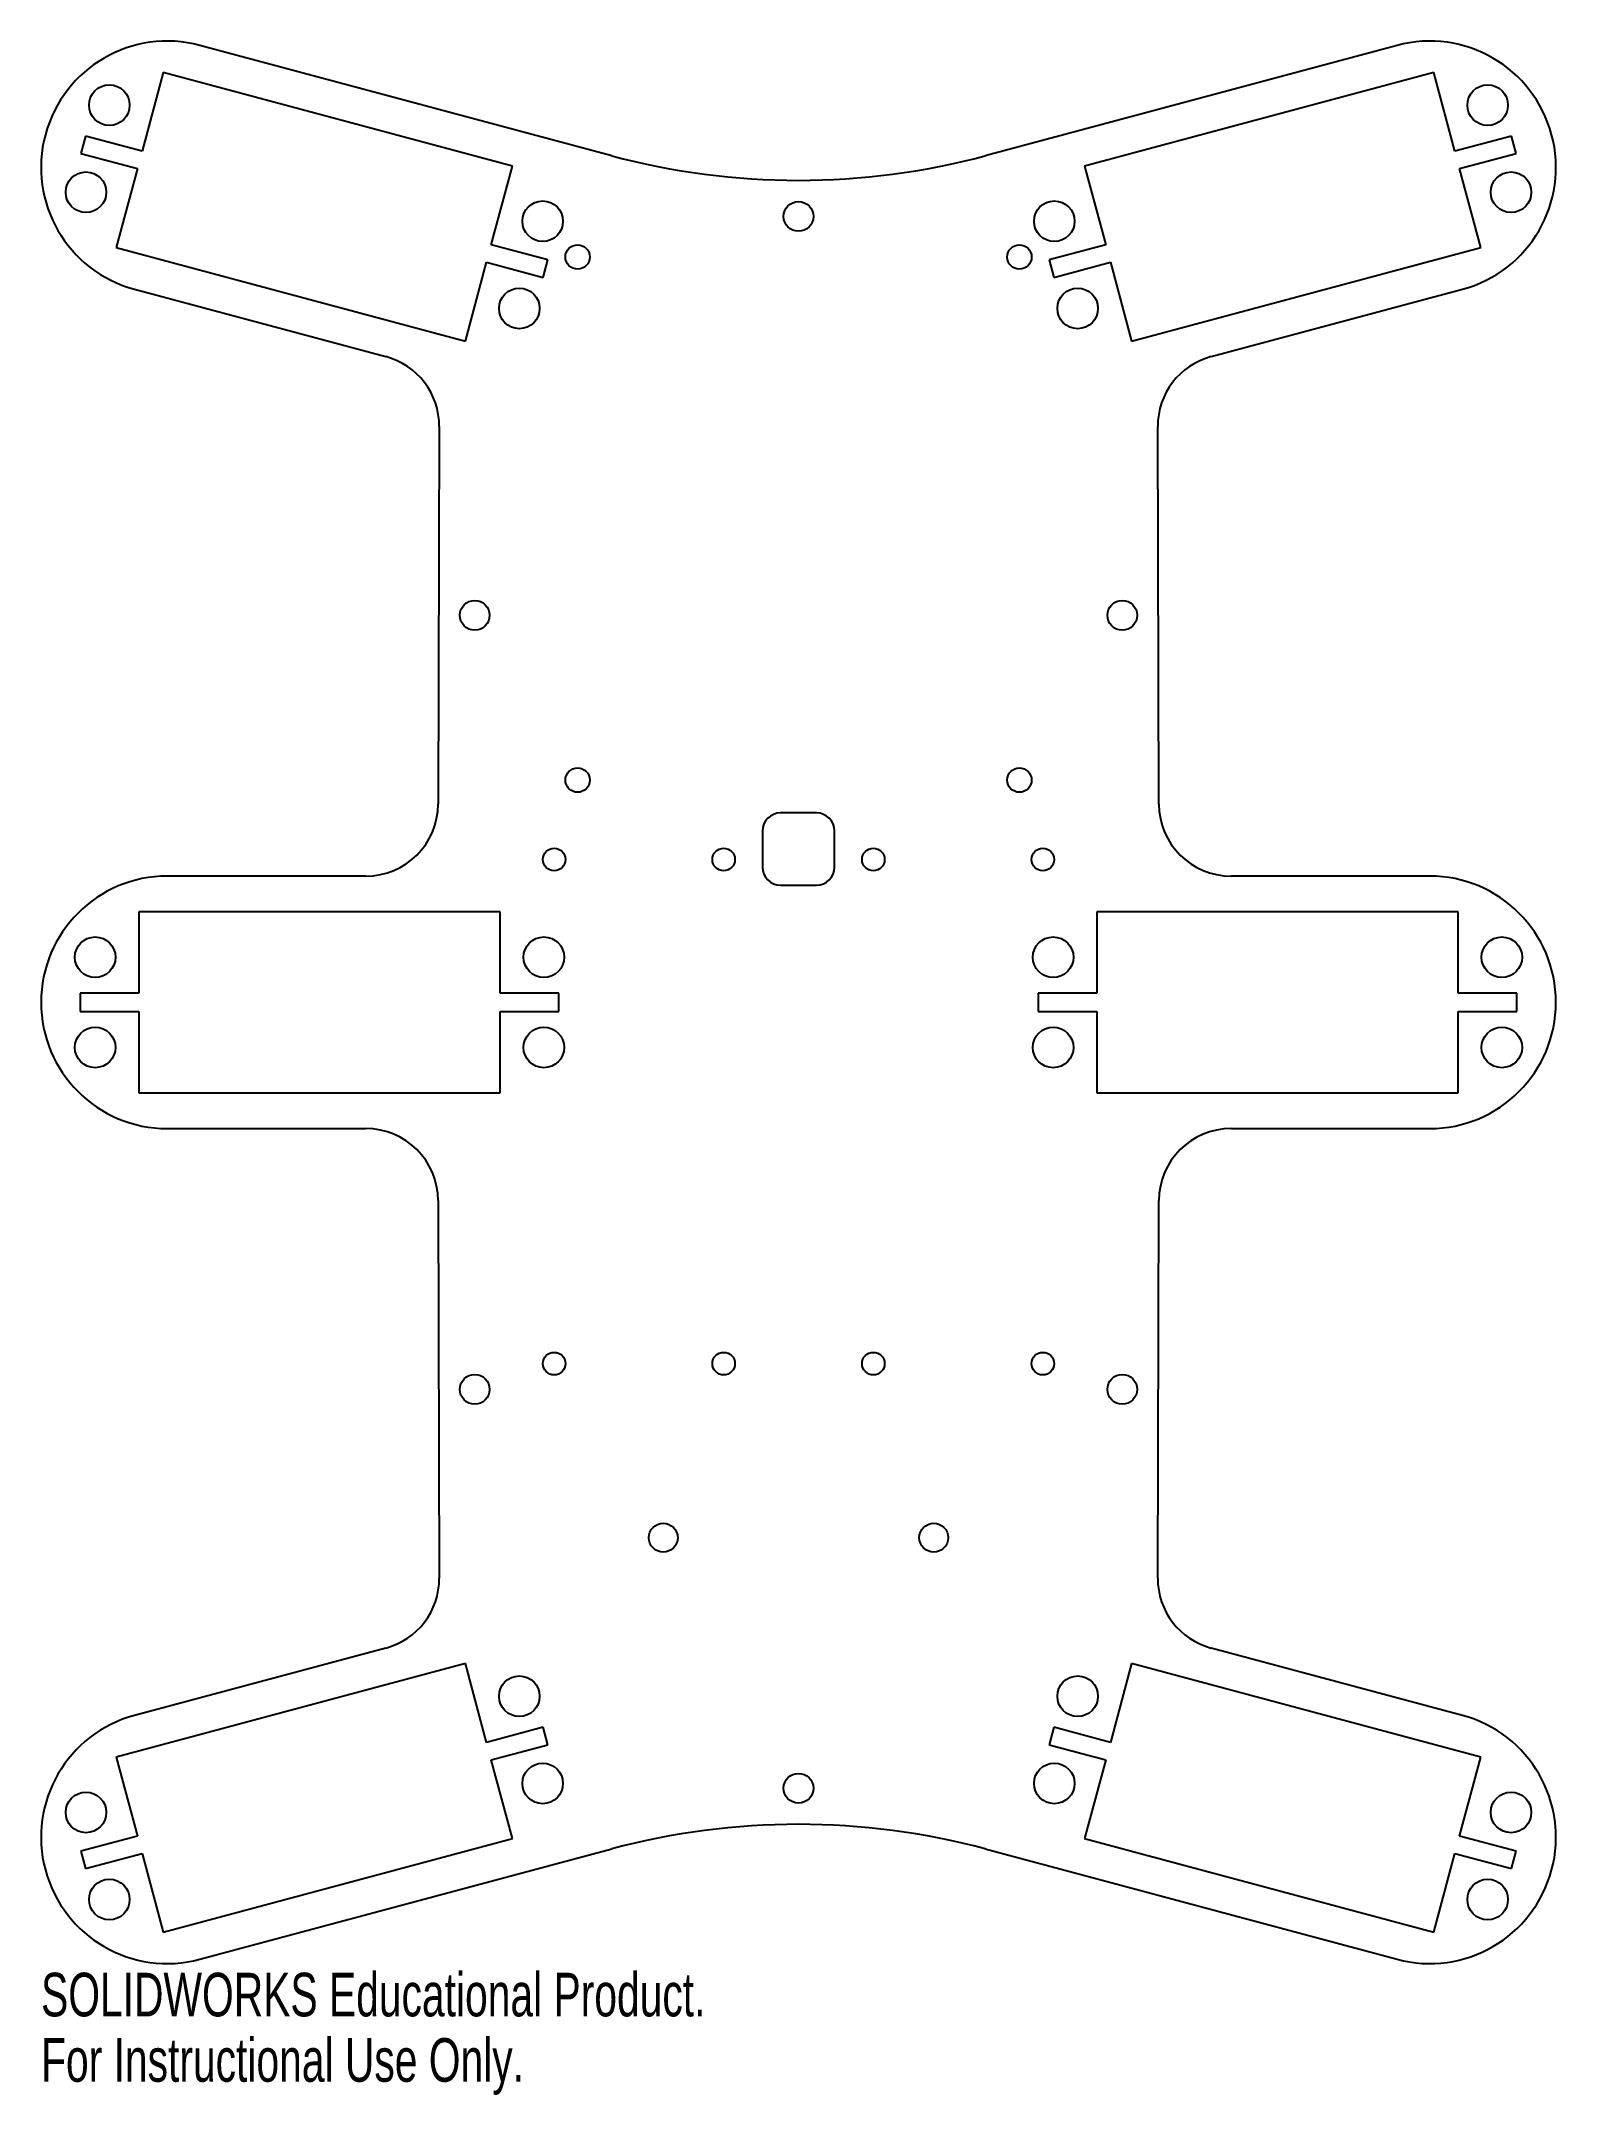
# Model space of a CAD drawing. Header units: millimetres. Extents: x -84 to 84, y -121 to 107.
import ezdxf

# ---------------------------------------------------------------- set-up
doc = ezdxf.new("R2010")
doc.units = ezdxf.units.MM
doc.styles.add('SLDTEXTSTYLE0', font='TXT', dxfattribs={"width": 0.7})

msp = doc.modelspace()

# ---------------------------------------------------------------- linework, layer by layer
at = {"color": 7, "linetype": 'Continuous', "lineweight": 25}
for p, q in [((-20.71, 93.87), (-66.38, 106.1)), ((66.38, 106.1), (20.71, 93.87)), ((-70.46, 103.11), (-72.8, 94.37)), ((-31.73, 92.73), (-70.46, 103.11)), ((70.46, 103.11), (31.73, 92.73)), ((72.8, 94.37), (70.46, 103.11)), ((-79.08, 96.05), (-79.6, 94.12)), ((-72.8, 94.37), (-79.08, 96.05)), ((79.08, 96.05), (72.8, 94.37)), ((79.6, 94.12), (79.08, 96.05)), ((-79.6, 94.12), (-73.32, 92.44)), ((73.32, 92.44), (79.6, 94.12)), ((-73.32, 92.44), (-75.66, 83.69)), ((-34.07, 83.99), (-31.73, 92.73)), ((31.73, 92.73), (34.07, 83.99)), ((75.66, 83.69), (73.32, 92.44)), ((-75.66, 83.69), (-36.93, 73.32)), ((-36.93, 73.32), (-34.59, 82.06)), ((-34.59, 82.06), (-28.31, 80.38)), ((-27.79, 82.31), (-34.07, 83.99)), ((-28.31, 80.38), (-27.79, 82.31)), ((34.07, 83.99), (27.79, 82.31)), ((27.79, 82.31), (28.31, 80.38)), ((28.31, 80.38), (34.59, 82.06)), ((34.59, 82.06), (36.93, 73.32)), ((36.93, 73.32), (75.66, 83.69)), ((-73.62, 79.06), (-45.77, 71.59)), ((45.77, 71.59), (73.62, 79.06)), ((-39.84, 63.84), (-39.97, 21.97)), ((39.97, 21.97), (39.84, 63.84)), ((2, 21), (-2, 21)), ((-4, 19), (-4, 15)), ((4, 15), (4, 19)), ((-47.97, 14), (-70, 14)), ((70, 14), (47.97, 14)), ((-2, 13), (2, 13)), ((-73.17, 10.05), (-73.17, 1)), ((-33.07, 10.05), (-73.17, 10.05)), ((-33.07, 1), (-33.07, 10.05)), ((33.07, 10.05), (33.07, 1)), ((73.17, 10.05), (33.07, 10.05)), ((73.17, 1), (73.17, 10.05)), ((-79.67, 1), (-79.67, -1)), ((-73.17, 1), (-79.67, 1)), ((-26.57, 1), (-33.07, 1)), ((-26.57, -1), (-26.57, 1)), ((26.57, 1), (26.57, -1)), ((33.07, 1), (26.57, 1)), ((79.67, 1), (73.17, 1)), ((79.67, -1), (79.67, 1)), ((-79.67, -1), (-73.17, -1)), ((-73.17, -1), (-73.17, -10.05)), ((-33.07, -1), (-26.57, -1)), ((-33.07, -10.05), (-33.07, -1)), ((26.57, -1), (33.07, -1)), ((33.07, -1), (33.07, -10.05)), ((73.17, -1), (79.67, -1)), ((73.17, -10.05), (73.17, -1)), ((-73.17, -10.05), (-33.07, -10.05)), ((33.07, -10.05), (73.17, -10.05)), ((-70, -14), (-47.97, -14)), ((47.97, -14), (70, -14)), ((-39.97, -21.97), (-39.84, -63.84)), ((39.84, -63.84), (39.97, -21.97)), ((-45.77, -71.59), (-73.62, -79.06)), ((73.62, -79.06), (45.77, -71.59)), ((-36.93, -73.32), (-75.66, -83.69)), ((-34.59, -82.06), (-36.93, -73.32)), ((36.93, -73.32), (34.59, -82.06)), ((75.66, -83.69), (36.93, -73.32)), ((-28.31, -80.38), (-34.59, -82.06)), ((-27.79, -82.31), (-28.31, -80.38)), ((28.31, -80.38), (27.79, -82.31)), ((34.59, -82.06), (28.31, -80.38)), ((-75.66, -83.69), (-73.32, -92.44)), ((-34.07, -83.99), (-27.79, -82.31)), ((-31.73, -92.73), (-34.07, -83.99)), ((27.79, -82.31), (34.07, -83.99)), ((34.07, -83.99), (31.73, -92.73)), ((73.32, -92.44), (75.66, -83.69)), ((-73.32, -92.44), (-79.6, -94.12)), ((-70.46, -103.11), (-31.73, -92.73)), ((31.73, -92.73), (70.46, -103.11)), ((79.6, -94.12), (73.32, -92.44)), ((-79.6, -94.12), (-79.08, -96.05)), ((-79.08, -96.05), (-72.8, -94.37)), ((-72.8, -94.37), (-70.46, -103.11)), ((-66.38, -106.1), (-20.71, -93.87)), ((20.71, -93.87), (66.38, -106.1)), ((70.46, -103.11), (72.8, -94.37)), ((72.8, -94.37), (79.08, -96.05)), ((79.08, -96.05), (79.6, -94.12))]:
    msp.add_line(p, q, dxfattribs=at)
for centre, radius in [((-76.43, 99.48), 2.25), ((76.43, 99.48), 2.25), ((-79.02, 89.82), 2.25), ((79.02, 89.82), 2.25), ((-28.37, 86.6), 2.25), ((28.37, 86.6), 2.25), ((0, 87.14), 1.65), ((-24.5, 82.64), 1.35), ((24.5, 82.64), 1.35), ((-30.96, 76.94), 2.25), ((30.96, 76.94), 2.25), ((-35.91, 42.91), 1.65), ((35.91, 42.91), 1.65), ((-24.5, 24.64), 1.35), ((24.5, 24.64), 1.35), ((-27.1, 15.84), 1.25), ((-8.3, 15.84), 1.25), ((8.3, 15.84), 1.25), ((27.1, 15.84), 1.25), ((-78, 5), 2.25), ((-28.24, 5), 2.25), ((28.24, 5), 2.25), ((78, 5), 2.25), ((-78, -5), 2.25), ((-28.24, -5), 2.25), ((28.24, -5), 2.25), ((78, -5), 2.25), ((-27.1, -40.06), 1.25), ((-8.3, -40.06), 1.25), ((8.3, -40.06), 1.25), ((27.1, -40.06), 1.25), ((-35.91, -42.91), 1.65), ((35.91, -42.91), 1.65), ((-15, -59.36), 1.6), ((15, -59.36), 1.6), ((-30.96, -76.94), 2.25), ((30.96, -76.94), 2.25), ((-28.37, -86.6), 2.25), ((0, -87.14), 1.65), ((28.37, -86.6), 2.25), ((-79.02, -89.82), 2.25), ((79.02, -89.82), 2.25), ((-76.43, -99.48), 2.25), ((76.43, -99.48), 2.25)]:
    msp.add_circle(centre, radius, dxfattribs=at)
for centre, radius, start, end in [((-70, 92.58), 14, 75, 255), ((70, 92.58), 14, 285, 105), ((0, 171.14), 80, 255, 285), ((-47.84, 63.87), 8, 359.8118, 75), ((47.84, 63.87), 8, 105, 180.1882), ((-47.97, 22), 8, 270, 359.8118), ((-2, 19), 2, 90, 180), ((2, 19), 2, 0, 90), ((47.97, 22), 8, 180.1882, 270), ((-70, 0), 14, 90, 270), ((-2, 15), 2, 180, 270), ((2, 15), 2, 270, 0), ((70, 0), 14, 270, 90), ((-47.97, -22), 8, 0.1882, 90), ((47.97, -22), 8, 90, 179.8118), ((-47.84, -63.87), 8, 285, 0.1882), ((47.84, -63.87), 8, 179.8118, 255), ((-70, -92.58), 14, 105, 285), ((70, -92.58), 14, 255, 75), ((0, -171.14), 80, 75, 105)]:
    msp.add_arc(centre, radius, start, end, dxfattribs=at)

# ---------------------------------------------------------------- texts
at = {"color": 7, "linetype": 'Continuous', "char_height": 4.8336, "attachment_point": 1, "style": 'SLDTEXTSTYLE0'}
for s, insert in [('SOLIDWORKS Educational Product.', (-84, -107.6)), ('For Instructional Use Only.', (-84, -114.85))]:
    msp.add_mtext(s, dxfattribs=dict(at, insert=insert))

doc.saveas('drawing.dxf')
